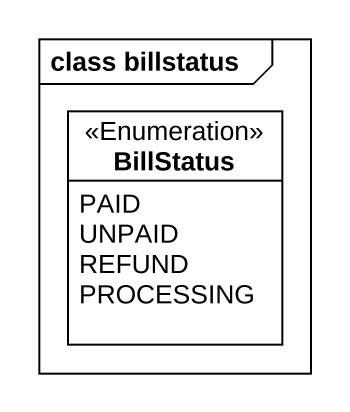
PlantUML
@startuml
mainframe class billstatus
hide circle
hide empty members
enum BillStatus <<Enumeration>> {
  PAID
  UNPAID
  REFUND
  PROCESSING
}
@enduml
